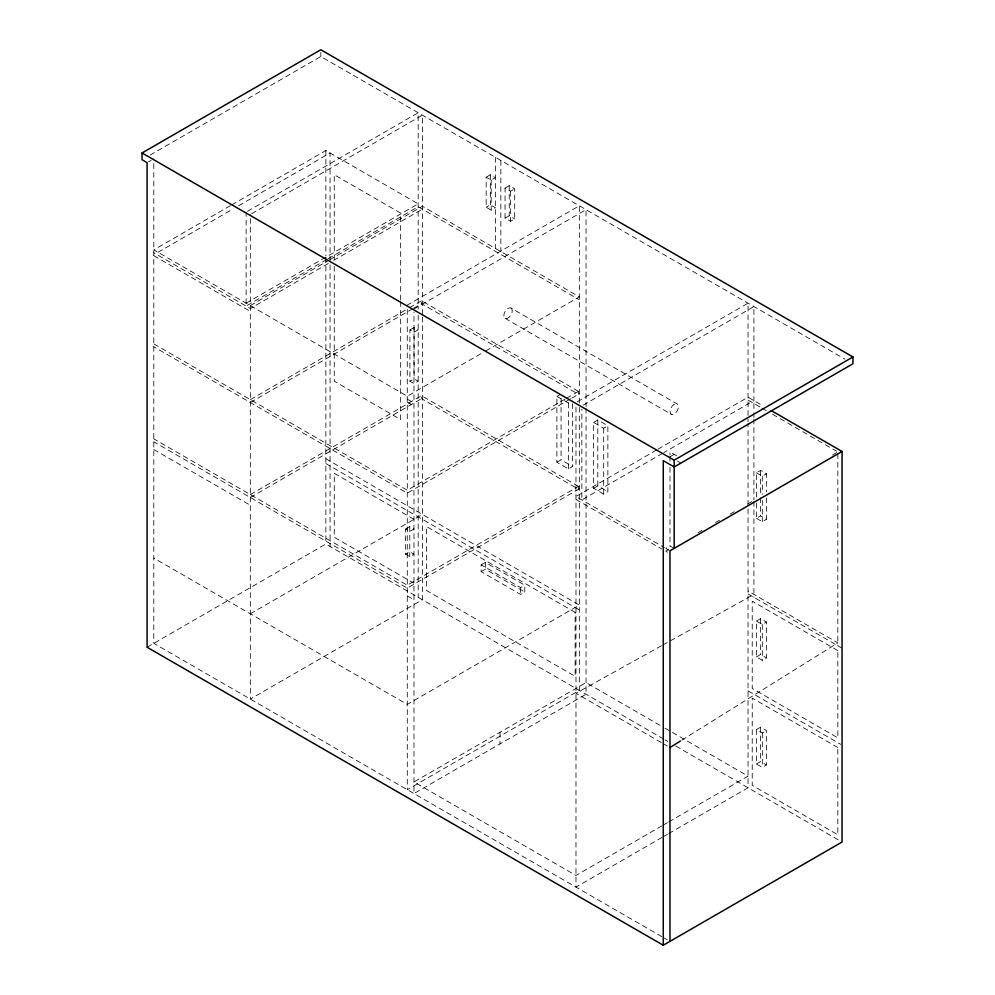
<?xml version="1.0" encoding="UTF-8"?>
<svg xmlns="http://www.w3.org/2000/svg" width="995" height="995" viewBox="0 0 995 995"><rect width="100%" height="100%" fill="white"/><g stroke="black" fill="none" stroke-linecap="round" stroke-linejoin="round"><path stroke-width="0.75" stroke-dasharray="4.97 3.73" d="M681.786 740.18L837.84 642.869L748.041 591.018M150.121 155.096L320.825 56.528L844.917 359.12M148.429 161.886L151.116 160.332M230.417 205.642L153.802 249.882L407.278 396.221L483.893 351.981M231.76 204.87L325.862 150.543L418.186 203.851L246.126 303.189M157.994 252.307L233.278 208.838M238.651 205.741L330.054 152.969L330.054 546.442M247.469 211.301L418.186 112.746L418.186 309.035M251.66 213.726L422.377 115.171L422.377 315.465M326.783 259.521L246.126 306.087L246.126 212.084M328.126 258.75L418.186 206.749L579.339 299.793M250.317 305.602L328.288 260.591M329.631 259.819L422.377 206.263L579.339 296.883L485.237 351.21M328.288 263.501L250.317 308.512L153.802 252.792M333.661 260.392L422.377 209.174M486.169 177.197L490.361 174.772L495.398 177.682L491.207 180.095L486.169 177.197L486.169 207.234L491.207 210.144L495.398 207.719L490.361 204.821L486.169 207.234M505.05 188.092L509.253 185.679L514.701 188.826L514.701 218.863L510.51 221.288L505.05 218.141L505.05 188.092L510.51 191.251L514.701 188.826M505.05 218.141L509.253 215.716L514.701 218.863M250.317 399.617L408.161 308.487M409.505 307.716L422.377 300.279M250.317 402.527L412.179 309.072M413.522 308.301L422.377 303.189M413.982 308.997L586.043 209.659L586.043 406.594M409.903 329.905L414.094 327.479L418.186 329.842L413.982 332.255L409.903 329.905L409.903 381.259L413.982 383.622L418.186 381.197L414.094 378.846L409.903 381.259M250.317 494.59L422.377 395.251M250.317 497.5L422.377 398.162M572.622 403.659L572.622 466.493L568.431 468.919L556.889 462.252L556.889 396.346L560.036 394.53M565.123 399.094L407.278 490.236L153.802 343.884M566.453 398.323L579.339 390.898M570.471 398.92L407.278 493.134L153.802 346.795M571.802 398.149L579.339 393.796M556.889 396.346L568.431 403.012L571.578 401.196M147.086 647.235L325.862 544.029L663.69 739.074M577.324 401.744L748.041 303.176L748.041 421.83M583.194 405.139L753.911 306.572L753.911 400.587L663.852 452.576M250.317 613.803L422.377 514.465M405.599 529.004L409.791 526.579L413.982 529.004L409.791 531.417L405.599 529.004L405.599 554.203L409.791 556.615L413.982 554.203L409.791 551.777L405.599 554.203M593.605 422.39L597.796 419.965L607.87 425.785L607.87 491.692L603.679 494.105L593.605 488.296L593.605 422.39L603.679 428.211L607.87 425.785M556.889 462.252L561.08 459.827L572.622 466.493M579.339 485.871L407.278 585.209L153.802 438.87M579.339 488.781L407.278 588.12L153.802 441.78M656.551 450.014L575.981 496.53L664.449 547.611M657.894 449.23L748.041 397.192L763.252 405.985M593.605 488.296L597.796 485.871L607.87 491.692M662.508 453.359L581.851 499.925L581.851 408.995M481.132 564.861L485.336 562.436L524.775 585.209L524.775 592L520.584 594.413L481.132 571.64L481.132 564.861L520.584 587.635L524.775 585.209M669.983 456.792L674.175 454.367L674.175 457.451M481.132 571.64L485.336 569.215L524.775 592M756.424 497.077L756.424 472.787L760.628 470.361L766.498 473.757L766.498 491.978M756.424 472.787L762.307 476.182L766.498 473.757M674.175 548.382L669.983 545.956L665.779 548.382L669.983 550.807M668.466 549.737L665.779 551.28L667.881 552.499M698.042 532.661L702.072 530.335M715.517 522.574L719.547 520.248M730.305 514.029L734.335 511.704M747.78 503.943L751.81 501.617M832.467 455.051L837.84 451.954M756.424 503.147L756.424 518.333L760.628 515.908L766.498 519.303L766.498 498.047M756.424 518.333L762.307 521.728L766.498 519.303M756.424 621.067L760.628 618.641L766.498 622.037L766.498 657.894L762.307 660.319L756.424 656.924L756.424 621.067L762.307 624.462L766.498 622.037M756.424 656.924L760.628 654.499L766.498 657.894M756.424 729.609L760.628 727.196L766.498 730.579L766.498 764.968L762.307 767.394L756.424 763.998L756.424 729.609L762.307 733.004L766.498 730.579M756.424 763.998L760.628 761.573L766.498 764.968M662.011 825.8L575.981 875.476L413.982 781.946L586.043 682.607L663.69 727.444M663.354 825.029L667.384 822.703M668.727 821.92L748.041 776.137L671.725 732.071M662.011 837.429L575.981 887.105L575.981 407.142M663.354 836.658L667.384 834.332M668.727 833.549L748.041 787.766L748.041 423.385M661.551 645.73L575.981 693.266L661.924 742.892M662.906 644.971L753.911 594.413M748.041 400.102L760.578 407.341M761.909 408.112L767.232 411.184M772.568 414.256L836.509 451.183M511.02 308.052A5.933 3.42 -60 0 1 509.142 317.243A5.933 3.42 -60 0 1 504.005 314.271A5.933 3.42 -60 0 1 511.02 308.052L677.209 403.995A5.933 3.42 -60 0 1 675.331 413.186A5.933 3.42 -60 0 1 670.182 410.226A5.933 3.42 -60 0 1 677.209 403.995M505.087 318.325L671.277 414.268M676.6 455.772L669.983 451.941L669.983 455.026M677.259 460.996L680.891 463.098M748.041 593.928L842.044 648.205M407.278 399.132L413.982 403M153.802 255.69L250.317 311.423M407.278 402.042L413.982 405.91M575.981 499.44L661.762 548.966M748.041 690.853L840.7 744.347M325.862 458.732L579.339 605.072L407.278 704.41L153.802 558.071M325.862 463.583L579.339 609.923M413.982 519.303L334.258 473.272L334.258 537.238L413.982 583.269M665.033 728.216L670.394 731.3M665.033 739.845L667.707 741.387M675.742 746.026L842.044 842.031M153.802 449.529L250.317 505.249M407.278 595.868L413.982 599.749M663.267 743.663L667.297 745.989M661.924 936.718L153.802 643.355L153.802 158.777M663.267 937.501L667.297 939.827M837.84 453.496L837.84 645.78M762.307 476.182L762.307 494.403M762.307 500.473L762.307 521.728M762.307 624.462L762.307 660.319M762.307 733.004L762.307 767.394M760.628 470.361L760.628 496.169M760.628 497.699L760.628 515.908M760.628 618.641L760.628 654.499M760.628 727.196L760.628 761.573M753.911 403.485L753.911 411.246M753.911 412.801L753.911 417.465M753.911 419.007L753.911 499.726M753.911 501.281L753.911 597.323M669.983 456.568L669.983 461.195M669.983 467.364L669.983 545.956M603.679 428.211L603.679 494.105M597.796 419.965L597.796 485.871M586.043 408.149L586.043 694.236L413.982 793.575L413.982 312.082M579.339 403.012L579.339 205.778L407.278 305.117L407.278 789.707L579.339 690.368L579.339 404.542M568.431 403.012L568.431 468.919M561.08 398.522L561.08 459.827M520.584 587.635L520.584 594.413M510.51 191.251L510.51 221.288M509.253 185.679L509.253 215.716M500.858 160.481L500.858 251.573M500.012 732.283L500.012 743.912M495.398 157.322L495.398 248.427M491.207 180.095L491.207 210.144M490.361 174.772L490.361 204.821M485.336 562.436L485.336 569.215M422.377 316.995L422.377 599.749L250.317 699.087L250.317 214.51M418.186 315.228L418.186 597.323M414.094 327.479L414.094 378.846M409.791 526.579L409.791 556.615M400.662 300.03L400.662 213.117L334.258 174.772L334.258 261.685M400.662 301.584L400.662 419.542L334.258 381.209L334.258 263.24M325.862 150.543L325.862 255.852M325.862 257.406L325.862 544.029M320.825 52.461L320.825 56.528M578.493 391.383L421.544 300.764L421.544 303.674L578.493 394.281L578.493 391.383M578.493 486.356L421.544 395.736L421.544 398.647L578.493 489.266L578.493 486.356M837.84 650.63L752.232 601.204L752.232 688.428L837.84 737.855L837.84 650.63M837.84 747.543L752.232 698.117L752.232 785.341L837.84 834.768L837.84 747.543M575.135 612.348L426.581 526.579L426.581 590.545L575.135 676.314L575.135 612.348"/><path stroke-width="1.49" d="M669.983 747.543L680.468 741.001M663.267 945.25L147.086 647.235L147.086 162.658L142.049 159.747L142.049 152.969L320.825 49.75L852.951 356.969L852.951 363.76L674.175 466.966L663.267 460.673L663.267 945.25L842.044 842.031L842.044 451.469L771.274 410.599M142.049 152.969L674.175 460.187L852.951 356.969M842.044 451.469L669.983 550.807L669.983 941.369M674.175 460.187L674.175 548.382"/></g></svg>
